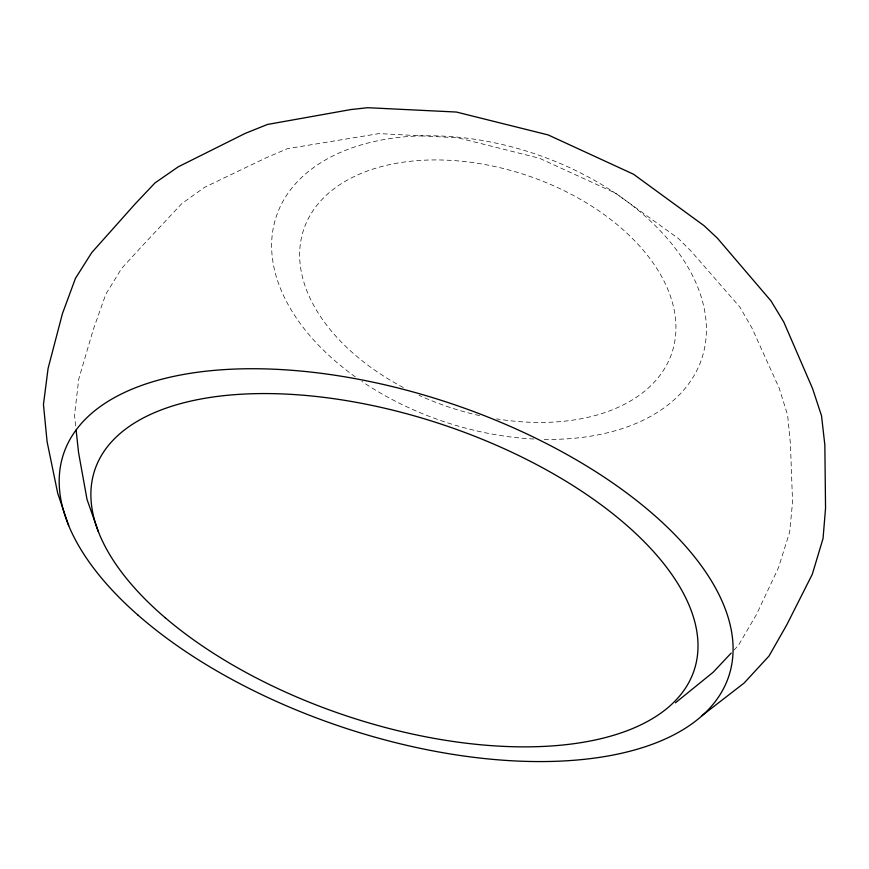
<?xml version="1.0" encoding="UTF-8"?>
<svg xmlns="http://www.w3.org/2000/svg" width="869" height="869" viewBox="0 0 869 869"><rect width="100%" height="100%" fill="white"/><g stroke="black" fill="none" stroke-linecap="round" stroke-linejoin="round"><path stroke-width="0.65" stroke-dasharray="4.34 3.26" d="M733.903 650.175L738.422 645.374L756.627 614.242L778.472 567.685L789.66 532.121L792.561 502.054L790.442 444.124L787.629 415.154L779.221 388.215L752.011 328.113L739.888 307.105L691.007 251.065L678.439 238.551L615.339 193.037L539.432 158.245L458.017 137.823L379.112 133.587L287.443 148.675L265.795 157.952L204.454 187.367L181.806 203.618L141.756 246.427L121.649 268.391L105.833 294.189L93.276 329.568L78.753 379.058L74.528 415.306L75.831 427.309M355.399 376.907A224.3 141.419 18.5 0 1 351.011 148.219A224.3 141.419 18.5 0 1 683.164 259.44A224.3 141.419 18.5 0 1 541.8 439.323M533.903 439.019A224.3 141.419 18.5 0 1 361.928 381.448M403.346 387.563A194.145 122.225 18.5 0 1 359.201 174.256A194.145 122.225 18.5 0 1 661.113 275.636A194.145 122.225 18.5 0 1 496.623 418.88M479.525 415.599A194.145 122.225 18.5 0 1 419.021 395.286"/><path stroke-width="1.3" d="M731.187 653.064L713.112 672.291L675.463 702.804M701.609 715.937L744.136 683.023L769.043 655.986L786.836 624.724L812.276 574.322L823.041 538.53L825.55 508.267L824.844 444.971L821.531 415.762L812.58 388.606L783.795 322.051L770.999 300.902L717.381 238.171L704.107 225.734L633.544 174.245L548.143 134.923L456.421 112.047L367.75 107.702L350.794 109.57L267.413 124.473L245.145 133.435L178.21 166.848L154.975 182.935L134.901 204.172L91.712 252.651L75.451 278.373L62.416 313.687L48.088 368.423L43.45 404.541L47.1 441.745L57.734 493.386L68.705 525.647M98.436 531.85L87.009 499.382L78.568 452.64L76.114 429.97M138.041 615.154A350.696 170.682 18.5 0 0 712.786 704.65A350.696 170.682 18.5 0 0 337.574 375.647A350.696 170.682 18.5 0 0 138.041 615.154M165.208 617.74A315.958 153.368 18.5 0 0 681.394 693.799A315.958 153.368 18.5 0 0 336.727 399.11A315.958 153.368 18.5 0 0 165.208 617.74"/></g></svg>
